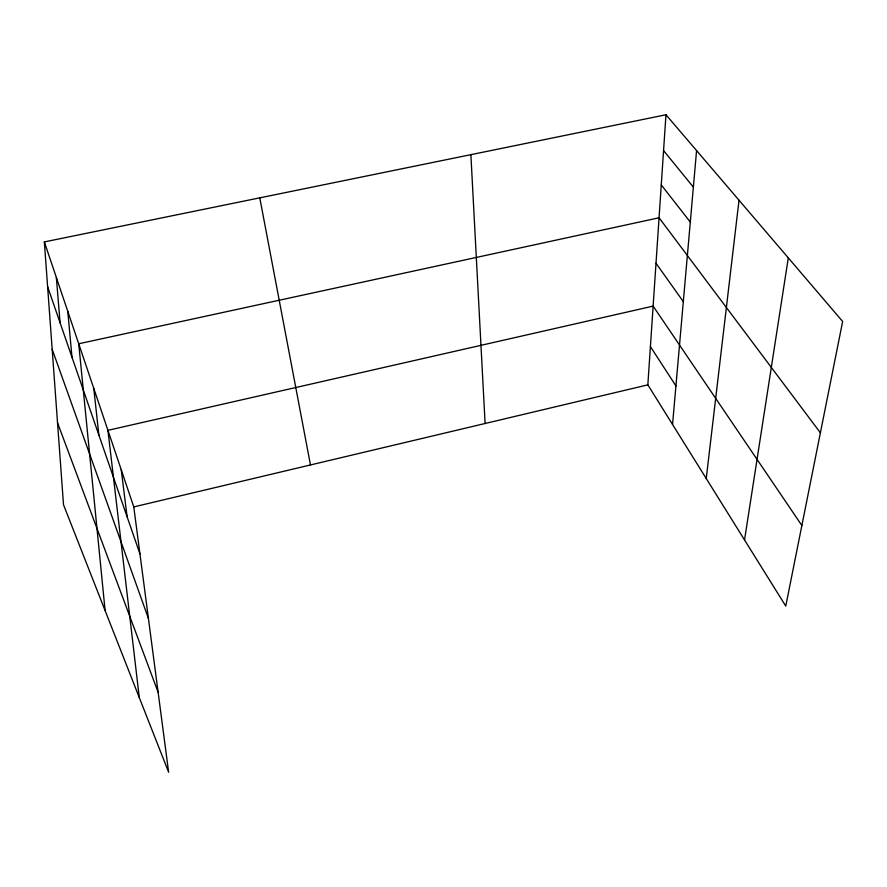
<?xml version="1.0" encoding="UTF-8"?>
<svg xmlns="http://www.w3.org/2000/svg" width="887" height="887" viewBox="0 0 887 887"><rect width="100%" height="100%" fill="white"/><g stroke="black" fill="none" stroke-linecap="round" stroke-linejoin="round"><path stroke-width="1.33" d="M665.971 114.756L842.65 321.482L785.76 606.087L647.843 384.858L665.971 114.756L44.35 241.918L63.509 504.77L168.63 772.244L133.771 506.909L44.35 241.918M672.546 424.496L696.572 150.557M706.24 478.536L739.015 200.207M744.537 539.961L788.31 257.884M133.771 506.909L647.843 384.858M663.565 150.59L693.368 187.135M661.27 184.895L690.297 222.083M820.397 432.812L659.063 217.77L78.721 343.768L105.109 610.633M656.003 263.251L683.323 301.647M801.87 525.514L653.131 306.115L107.937 430.328L139.281 697.57M650.404 346.584L675.938 385.923M57.533 422.8L158.108 692.215M52.178 349.312L148.417 618.416M47.61 286.689L139.946 553.932M259.78 197.845L310.472 464.954M121.242 469.755L127.096 516.744M93.789 388.417L98.856 434.996M67.789 311.37L71.969 357.173M56.347 277.465L60.094 322.801M470.875 154.66L485.1 423.498"/></g></svg>
